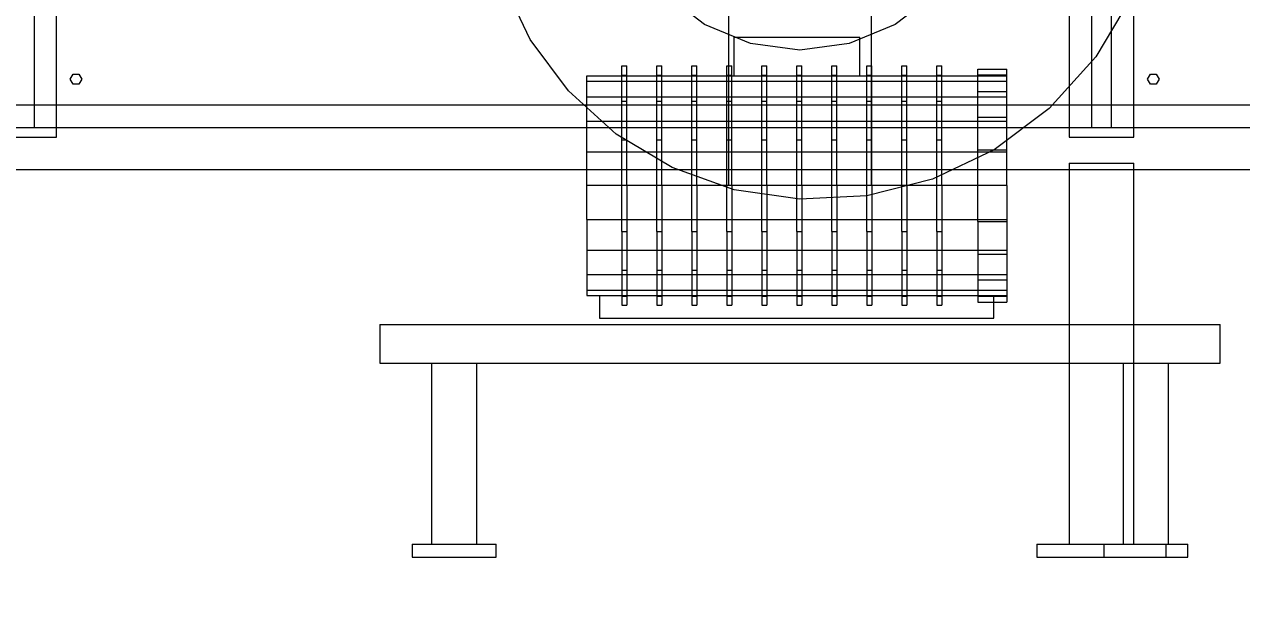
# Model space of a CAD drawing. Header units: millimetres. Extents: x -191664 to 191490, y -197311 to 10263.
# Drawn here: x 16105 to 17988, y -126269 to -125375 of the extents above; entities that cross this region are included whole.
import ezdxf

# ---------------------------------------------------------------- set-up
doc = ezdxf.new("R2010")
doc.units = ezdxf.units.MM
for name, color, linetype, lineweight in [('COTAS_O', 1, 'Continuous', 0), ('DET_secador_lateral', 7, 'Continuous', 0), ('R15_COTAS_TRANSPORTE_P', 1, 'Continuous', 0)]:
    doc.layers.add(name, color=color, linetype=linetype, lineweight=lineweight)
doc.dimstyles.new('PLANTA_20', dxfattribs={"dimtxt": 50, "dimasz": 30, "dimexe": 30, "dimexo": 16, "dimgap": 20, "dimtad": 1, "dimtih": 1, "dimtoh": 1, "dimdec": 1, "dimzin": 0, "dimdsep": 46, "dimcen": 0.09, "dimadec": 0, "dimazin": 0, "dimtfac": 1, "dimtdec": 4, "dimtofl": 0, "dimtmove": 0, "dimatfit": 3, "dimfxl": 1, "dimtolj": 1, "dimtzin": 0, "dimarcsym": 0})

# ---------------------------------------------------------------- blocks, each defined once
blk = doc.blocks.new('*D87')
at = {"layer": 'COTAS_O', "color": 0, "lineweight": -2, "transparency": 16777216}
for p, q in [((1104.7, -126216), (1104.7, -126730)), ((21104.7, -126216), (21104.7, -126730)), ((1134.7, -126700), (21074.7, -126700))]:
    blk.add_line(p, q, dxfattribs=at)
at = {"layer": 'COTAS_O', "color": 0, "transparency": 16777216}
for points in [[(1134.7, -126695), (1134.7, -126705), (1104.7, -126700)], [(21074.7, -126695), (21074.7, -126705), (21104.7, -126700)]]:
    blk.add_solid(points, dxfattribs=at)
at = {"layer": 'Defpoints', "color": 0, "transparency": 16777216}
for p in [(1104.7, -126200), (21104.7, -126200), (21104.7, -126700)]:
    blk.add_point(p, dxfattribs=at)
blk = doc.blocks.new('*D133')
at = {"layer": 'Defpoints', "color": 0, "transparency": 16777216}
for p in [(439.7, -194148), (217.9, -194406.1), (-500, -194490), (-500, -194490), (500, -194490)]:
    blk.add_point(p, dxfattribs=at)
at = {"layer": 'R15_COTAS_TRANSPORTE_P', "color": 0, "lineweight": -2, "transparency": 16777216}
blk.add_arc((-500, -194490), 722.8, 2.3783, 17.6217, dxfattribs=at)
at = {"layer": 'R15_COTAS_TRANSPORTE_P', "color": 0, "transparency": 16777216}
for points in [[(184.1, -194272.8), (193.6, -194269.6), (179.2, -194242.8)], [(227.1, -194459.9), (217.2, -194460.1), (222.8, -194490)]]:
    blk.add_solid(points, dxfattribs=at)

msp = doc.modelspace()

# ---------------------------------------------------------------- linework, layer by layer
at = {"layer": 'DET_secador_lateral', "color": 254, "true_color": 0xd8e0dc}
for p, q in [((16119.71, -123265), (16119.71, -125535)), ((17756.38, -125535), (17756.38, -123265)), ((17786.38, -123265), (17786.38, -125535)), ((16119.71, -125535), (17756.38, -125535)), ((17786.38, -125535), (19423.05, -125535))]:
    msp.add_line(p, q, dxfattribs=at)
at = {"layer": 'DET_secador_lateral', "color": 251, "true_color": 0x536a64}
for p, q in [((16154.71, -125550), (16154.71, -123300)), ((17721.38, -123300), (17721.38, -125550)), ((17821.38, -125550), (17821.38, -123300)), ((16887.37, -125398.86), (16845.45, -125310.23)), ((17817.61, -125332.45), (17762.29, -125425.74)), ((16946.37, -125478.34), (16887.37, -125398.86)), ((17762.29, -125425.74), (17690.43, -125505.72)), ((17020.48, -125545.39), (16946.37, -125478.34)), ((1104.71, -125500), (21104.71, -125500)), ((17690.43, -125505.72), (17605.08, -125569.53)), ((16054.71, -125550), (16154.71, -125550)), ((17107.07, -125597.14), (17020.48, -125545.39)), ((17721.38, -125550), (17821.38, -125550)), ((17605.08, -125569.53), (17509.76, -125615.02)), ((17203.01, -125631.27), (17107.07, -125597.14)), ((17721.38, -125590), (17821.38, -125590)), ((17721.38, -125590), (17721.38, -126180)), ((17821.38, -126180), (17821.38, -125590)), ((1104.71, -125600), (21104.71, -125600)), ((17509.76, -125615.02), (17408.3, -125640.77)), ((17304.71, -125646.13), (17203.01, -125631.27)), ((17408.3, -125640.77), (17304.71, -125646.13)), ((16994.71, -125795), (17604.71, -125795)), ((16994.71, -125795), (16994.71, -125830)), ((17604.71, -125830), (17604.71, -125795)), ((16654.71, -125840), (17954.71, -125840)), ((16654.71, -125840), (16654.71, -125900)), ((16994.71, -125830), (17604.71, -125830)), ((17954.71, -125900), (17954.71, -125840)), ((16654.71, -125900), (17954.71, -125900)), ((16734.71, -125900), (16804.71, -125900)), ((16734.71, -125900), (16734.71, -126180)), ((16804.71, -126180), (16804.71, -125900)), ((17804.71, -125900), (17874.71, -125900)), ((17804.71, -125900), (17804.71, -126180)), ((17874.71, -126180), (17874.71, -125900)), ((16734.71, -126180), (16804.71, -126180)), ((17721.38, -126180), (17821.38, -126180)), ((17804.71, -126180), (17874.71, -126180))]:
    msp.add_line(p, q, dxfattribs=at)
at = {"layer": 'DET_secador_lateral', "color": 15, "true_color": 0xb54e46}
for p, q in [((17194.71, -125625), (17194.71, -125120)), ((17414.71, -125120), (17414.71, -125625)), ((17414.71, -125625), (17194.71, -125625))]:
    msp.add_line(p, q, dxfattribs=at)
at = {"layer": 'DET_secador_lateral', "color": 129, "true_color": 0x304542}
for p, q in [((17157.21, -125375.48), (17096.12, -125328.6)), ((17513.31, -125328.6), (17452.21, -125375.48)), ((17228.36, -125404.95), (17157.21, -125375.48)), ((17452.21, -125375.48), (17381.06, -125404.95)), ((17304.71, -125415), (17228.36, -125404.95)), ((17381.06, -125404.95), (17304.71, -125415)), ((17579.71, -125453.62), (17579.71, -125444.8)), ((17579.71, -125444.8), (17624.71, -125444.8)), ((17624.71, -125453.62), (17624.71, -125444.8)), ((17579.71, -125479.22), (17579.71, -125453.62)), ((17579.71, -125453.62), (17624.71, -125453.62)), ((17624.71, -125479.22), (17624.71, -125453.62)), ((17579.71, -125519.08), (17579.71, -125479.22)), ((17579.71, -125479.22), (17624.71, -125479.22)), ((17624.71, -125519.08), (17624.71, -125479.22)), ((17579.71, -125569.32), (17579.71, -125519.08)), ((17579.71, -125519.08), (17624.71, -125519.08)), ((17624.71, -125569.32), (17624.71, -125519.08)), ((17579.71, -125625), (17579.71, -125569.32)), ((17579.71, -125569.32), (17624.71, -125569.32)), ((17624.71, -125625), (17624.71, -125569.32)), ((17579.71, -125680.68), (17579.71, -125625)), ((17624.71, -125625), (17579.71, -125625)), ((17624.71, -125625), (17624.71, -125680.68)), ((17579.71, -125680.68), (17579.71, -125730.92)), ((17579.71, -125680.68), (17624.71, -125680.68)), ((17624.71, -125680.68), (17624.71, -125730.92)), ((17579.71, -125730.92), (17579.71, -125770.78)), ((17579.71, -125730.92), (17624.71, -125730.92)), ((17624.71, -125730.92), (17624.71, -125770.78)), ((17579.71, -125770.78), (17579.71, -125796.38)), ((17579.71, -125770.78), (17624.71, -125770.78)), ((17624.71, -125770.78), (17624.71, -125796.38)), ((17579.71, -125796.38), (17579.71, -125805.2)), ((17579.71, -125796.38), (17624.71, -125796.38)), ((17579.71, -125805.2), (17624.71, -125805.2)), ((17624.71, -125796.38), (17624.71, -125805.2))]:
    msp.add_line(p, q, dxfattribs=at)
at = {"layer": 'DET_secador_lateral', "color": 142, "true_color": 0x159eb4}
for p, q in [((17202.21, -125395), (17397.21, -125395)), ((17202.21, -125395), (17202.21, -125455)), ((17397.21, -125455), (17397.21, -125395)), ((17028.88, -125453.81), (17028.88, -125439.7)), ((17028.88, -125439.7), (17036.88, -125439.7)), ((17036.88, -125453.81), (17036.88, -125439.7)), ((17083.05, -125453.81), (17083.05, -125439.7)), ((17083.05, -125439.7), (17091.05, -125439.7)), ((17091.05, -125453.81), (17091.05, -125439.7)), ((17137.21, -125453.81), (17137.21, -125439.7)), ((17137.21, -125439.7), (17145.21, -125439.7)), ((17145.21, -125453.81), (17145.21, -125439.7)), ((17191.38, -125453.81), (17191.38, -125439.7)), ((17191.38, -125439.7), (17199.38, -125439.7)), ((17199.38, -125453.81), (17199.38, -125439.7)), ((17245.55, -125453.81), (17245.55, -125439.7)), ((17245.55, -125439.7), (17253.55, -125439.7)), ((17253.55, -125453.81), (17253.55, -125439.7)), ((17299.71, -125453.81), (17299.71, -125439.7)), ((17299.71, -125439.7), (17307.71, -125439.7)), ((17307.71, -125453.81), (17307.71, -125439.7)), ((17353.88, -125453.81), (17353.88, -125439.7)), ((17353.88, -125439.7), (17361.88, -125439.7)), ((17361.88, -125453.81), (17361.88, -125439.7)), ((17408.05, -125453.81), (17408.05, -125439.7)), ((17408.05, -125439.7), (17416.05, -125439.7)), ((17416.05, -125453.81), (17416.05, -125439.7)), ((17462.21, -125453.81), (17462.21, -125439.7)), ((17462.21, -125439.7), (17470.21, -125439.7)), ((17470.21, -125453.81), (17470.21, -125439.7)), ((17516.38, -125453.81), (17516.38, -125439.7)), ((17516.38, -125439.7), (17524.38, -125439.7)), ((17524.38, -125453.81), (17524.38, -125439.7)), ((16974.71, -125463.32), (16974.71, -125455)), ((16974.71, -125455), (17624.71, -125455)), ((16974.71, -125487.47), (16974.71, -125463.32)), ((16974.71, -125463.32), (17624.71, -125463.32)), ((17028.88, -125493.97), (17028.88, -125453.81)), ((17028.88, -125453.81), (17036.88, -125453.81)), ((17036.88, -125493.97), (17036.88, -125453.81)), ((17083.05, -125493.97), (17083.05, -125453.81)), ((17083.05, -125453.81), (17091.05, -125453.81)), ((17091.05, -125493.97), (17091.05, -125453.81)), ((17137.21, -125493.97), (17137.21, -125453.81)), ((17137.21, -125453.81), (17145.21, -125453.81)), ((17145.21, -125493.97), (17145.21, -125453.81)), ((17191.38, -125493.97), (17191.38, -125453.81)), ((17191.38, -125453.81), (17199.38, -125453.81)), ((17199.38, -125493.97), (17199.38, -125453.81)), ((17202.21, -125455), (17397.21, -125455)), ((17245.55, -125493.97), (17245.55, -125453.81)), ((17245.55, -125453.81), (17253.55, -125453.81)), ((17253.55, -125493.97), (17253.55, -125453.81)), ((17299.71, -125493.97), (17299.71, -125453.81)), ((17299.71, -125453.81), (17307.71, -125453.81)), ((17307.71, -125493.97), (17307.71, -125453.81)), ((17353.88, -125493.97), (17353.88, -125453.81)), ((17353.88, -125453.81), (17361.88, -125453.81)), ((17361.88, -125493.97), (17361.88, -125453.81)), ((17408.05, -125493.97), (17408.05, -125453.81)), ((17408.05, -125453.81), (17416.05, -125453.81)), ((17416.05, -125493.97), (17416.05, -125453.81)), ((17462.21, -125493.97), (17462.21, -125453.81)), ((17462.21, -125453.81), (17470.21, -125453.81)), ((17470.21, -125493.97), (17470.21, -125453.81)), ((17516.38, -125493.97), (17516.38, -125453.81)), ((17516.38, -125453.81), (17524.38, -125453.81)), ((17524.38, -125493.97), (17524.38, -125453.81)), ((17624.71, -125463.32), (17624.71, -125455)), ((17624.71, -125487.47), (17624.71, -125463.32)), ((16974.71, -125525.08), (16974.71, -125487.47)), ((16974.71, -125487.47), (17624.71, -125487.47)), ((17028.88, -125554.09), (17028.88, -125493.97)), ((17028.88, -125493.97), (17036.88, -125493.97)), ((17036.88, -125554.09), (17036.88, -125493.97)), ((17083.05, -125554.09), (17083.05, -125493.97)), ((17083.05, -125493.97), (17091.05, -125493.97)), ((17091.05, -125554.09), (17091.05, -125493.97)), ((17137.21, -125554.09), (17137.21, -125493.97)), ((17137.21, -125493.97), (17145.21, -125493.97)), ((17145.21, -125554.09), (17145.21, -125493.97)), ((17191.38, -125554.09), (17191.38, -125493.97)), ((17191.38, -125493.97), (17199.38, -125493.97)), ((17199.38, -125554.09), (17199.38, -125493.97)), ((17245.55, -125554.09), (17245.55, -125493.97)), ((17245.55, -125493.97), (17253.55, -125493.97)), ((17253.55, -125554.09), (17253.55, -125493.97)), ((17299.71, -125554.09), (17299.71, -125493.97)), ((17299.71, -125493.97), (17307.71, -125493.97)), ((17307.71, -125554.09), (17307.71, -125493.97)), ((17353.88, -125554.09), (17353.88, -125493.97)), ((17353.88, -125493.97), (17361.88, -125493.97)), ((17361.88, -125554.09), (17361.88, -125493.97)), ((17408.05, -125554.09), (17408.05, -125493.97)), ((17408.05, -125493.97), (17416.05, -125493.97)), ((17416.05, -125554.09), (17416.05, -125493.97)), ((17462.21, -125554.09), (17462.21, -125493.97)), ((17462.21, -125493.97), (17470.21, -125493.97)), ((17470.21, -125554.09), (17470.21, -125493.97)), ((17516.38, -125554.09), (17516.38, -125493.97)), ((17516.38, -125493.97), (17524.38, -125493.97)), ((17524.38, -125554.09), (17524.38, -125493.97)), ((17624.71, -125525.08), (17624.71, -125487.47)), ((16974.71, -125572.47), (16974.71, -125525.08)), ((16974.71, -125525.08), (17624.71, -125525.08)), ((17624.71, -125572.47), (17624.71, -125525.08)), ((17028.88, -125625), (17028.88, -125554.09)), ((17028.88, -125554.09), (17036.88, -125554.09)), ((17036.88, -125625), (17036.88, -125554.09)), ((17083.05, -125625), (17083.05, -125554.09)), ((17083.05, -125554.09), (17091.05, -125554.09)), ((17091.05, -125625), (17091.05, -125554.09)), ((17137.21, -125625), (17137.21, -125554.09)), ((17137.21, -125554.09), (17145.21, -125554.09)), ((17145.21, -125625), (17145.21, -125554.09)), ((17191.38, -125625), (17191.38, -125554.09)), ((17191.38, -125554.09), (17199.38, -125554.09)), ((17199.38, -125625), (17199.38, -125554.09)), ((17245.55, -125625), (17245.55, -125554.09)), ((17245.55, -125554.09), (17253.55, -125554.09)), ((17253.55, -125625), (17253.55, -125554.09)), ((17299.71, -125625), (17299.71, -125554.09)), ((17299.71, -125554.09), (17307.71, -125554.09)), ((17307.71, -125625), (17307.71, -125554.09)), ((17353.88, -125625), (17353.88, -125554.09)), ((17353.88, -125554.09), (17361.88, -125554.09)), ((17361.88, -125625), (17361.88, -125554.09)), ((17408.05, -125625), (17408.05, -125554.09)), ((17408.05, -125554.09), (17416.05, -125554.09)), ((17416.05, -125625), (17416.05, -125554.09)), ((17462.21, -125625), (17462.21, -125554.09)), ((17462.21, -125554.09), (17470.21, -125554.09)), ((17470.21, -125625), (17470.21, -125554.09)), ((17516.38, -125625), (17516.38, -125554.09)), ((17516.38, -125554.09), (17524.38, -125554.09)), ((17524.38, -125625), (17524.38, -125554.09)), ((16974.71, -125625), (16974.71, -125572.47)), ((16974.71, -125572.47), (17624.71, -125572.47)), ((17624.71, -125625), (17624.71, -125572.47)), ((16974.71, -125677.53), (16974.71, -125625)), ((17624.71, -125625), (16974.71, -125625)), ((17028.88, -125695.91), (17028.88, -125625)), ((17036.88, -125625), (17028.88, -125625)), ((17036.88, -125625), (17036.88, -125695.91)), ((17083.05, -125695.91), (17083.05, -125625)), ((17091.05, -125625), (17083.05, -125625)), ((17091.05, -125625), (17091.05, -125695.91)), ((17137.21, -125695.91), (17137.21, -125625)), ((17145.21, -125625), (17137.21, -125625)), ((17145.21, -125625), (17145.21, -125695.91)), ((17191.38, -125695.91), (17191.38, -125625)), ((17199.38, -125625), (17191.38, -125625)), ((17199.38, -125625), (17199.38, -125695.91)), ((17245.55, -125695.91), (17245.55, -125625)), ((17253.55, -125625), (17245.55, -125625)), ((17253.55, -125625), (17253.55, -125695.91)), ((17299.71, -125695.91), (17299.71, -125625)), ((17307.71, -125625), (17299.71, -125625)), ((17307.71, -125625), (17307.71, -125695.91)), ((17353.88, -125695.91), (17353.88, -125625)), ((17361.88, -125625), (17353.88, -125625)), ((17361.88, -125625), (17361.88, -125695.91)), ((17408.05, -125695.91), (17408.05, -125625)), ((17416.05, -125625), (17408.05, -125625)), ((17416.05, -125625), (17416.05, -125695.91)), ((17462.21, -125695.91), (17462.21, -125625)), ((17470.21, -125625), (17462.21, -125625)), ((17470.21, -125625), (17470.21, -125695.91)), ((17516.38, -125695.91), (17516.38, -125625)), ((17524.38, -125625), (17516.38, -125625)), ((17524.38, -125625), (17524.38, -125695.91)), ((17624.71, -125625), (17624.71, -125677.53)), ((16974.71, -125677.53), (16974.71, -125724.92)), ((16974.71, -125677.53), (17624.71, -125677.53)), ((17624.71, -125677.53), (17624.71, -125724.92)), ((17028.88, -125695.91), (17028.88, -125756.03)), ((17028.88, -125695.91), (17036.88, -125695.91)), ((17036.88, -125695.91), (17036.88, -125756.03)), ((17083.05, -125695.91), (17083.05, -125756.03)), ((17083.05, -125695.91), (17091.05, -125695.91)), ((17091.05, -125695.91), (17091.05, -125756.03)), ((17137.21, -125695.91), (17137.21, -125756.03)), ((17137.21, -125695.91), (17145.21, -125695.91)), ((17145.21, -125695.91), (17145.21, -125756.03)), ((17191.38, -125695.91), (17191.38, -125756.03)), ((17191.38, -125695.91), (17199.38, -125695.91)), ((17199.38, -125695.91), (17199.38, -125756.03)), ((17245.55, -125695.91), (17245.55, -125756.03)), ((17245.55, -125695.91), (17253.55, -125695.91)), ((17253.55, -125695.91), (17253.55, -125756.03)), ((17299.71, -125695.91), (17299.71, -125756.03)), ((17299.71, -125695.91), (17307.71, -125695.91)), ((17307.71, -125695.91), (17307.71, -125756.03)), ((17353.88, -125695.91), (17353.88, -125756.03)), ((17353.88, -125695.91), (17361.88, -125695.91)), ((17361.88, -125695.91), (17361.88, -125756.03)), ((17408.05, -125695.91), (17408.05, -125756.03)), ((17408.05, -125695.91), (17416.05, -125695.91)), ((17416.05, -125695.91), (17416.05, -125756.03)), ((17462.21, -125695.91), (17462.21, -125756.03)), ((17462.21, -125695.91), (17470.21, -125695.91)), ((17470.21, -125695.91), (17470.21, -125756.03)), ((17516.38, -125695.91), (17516.38, -125756.03)), ((17516.38, -125695.91), (17524.38, -125695.91)), ((17524.38, -125695.91), (17524.38, -125756.03)), ((16974.71, -125724.92), (16974.71, -125762.53)), ((16974.71, -125724.92), (17624.71, -125724.92)), ((17624.71, -125724.92), (17624.71, -125762.53)), ((16974.71, -125762.53), (16974.71, -125786.68)), ((16974.71, -125762.53), (17624.71, -125762.53)), ((17028.88, -125756.03), (17028.88, -125796.19)), ((17028.88, -125756.03), (17036.88, -125756.03)), ((17036.88, -125756.03), (17036.88, -125796.19)), ((17083.05, -125756.03), (17083.05, -125796.19)), ((17083.05, -125756.03), (17091.05, -125756.03)), ((17091.05, -125756.03), (17091.05, -125796.19)), ((17137.21, -125756.03), (17137.21, -125796.19)), ((17137.21, -125756.03), (17145.21, -125756.03)), ((17145.21, -125756.03), (17145.21, -125796.19)), ((17191.38, -125756.03), (17191.38, -125796.19)), ((17191.38, -125756.03), (17199.38, -125756.03)), ((17199.38, -125756.03), (17199.38, -125796.19)), ((17245.55, -125756.03), (17245.55, -125796.19)), ((17245.55, -125756.03), (17253.55, -125756.03)), ((17253.55, -125756.03), (17253.55, -125796.19)), ((17299.71, -125756.03), (17299.71, -125796.19)), ((17299.71, -125756.03), (17307.71, -125756.03)), ((17307.71, -125756.03), (17307.71, -125796.19)), ((17353.88, -125756.03), (17353.88, -125796.19)), ((17353.88, -125756.03), (17361.88, -125756.03)), ((17361.88, -125756.03), (17361.88, -125796.19)), ((17408.05, -125756.03), (17408.05, -125796.19)), ((17408.05, -125756.03), (17416.05, -125756.03)), ((17416.05, -125756.03), (17416.05, -125796.19)), ((17462.21, -125756.03), (17462.21, -125796.19)), ((17462.21, -125756.03), (17470.21, -125756.03)), ((17470.21, -125756.03), (17470.21, -125796.19)), ((17516.38, -125756.03), (17516.38, -125796.19)), ((17516.38, -125756.03), (17524.38, -125756.03)), ((17524.38, -125756.03), (17524.38, -125796.19)), ((17624.71, -125762.53), (17624.71, -125786.68)), ((16974.71, -125786.68), (16974.71, -125795)), ((16974.71, -125786.68), (17624.71, -125786.68)), ((17624.71, -125786.68), (17624.71, -125795)), ((16974.71, -125795), (17624.71, -125795)), ((17028.88, -125796.19), (17028.88, -125810.3)), ((17028.88, -125796.19), (17036.88, -125796.19)), ((17036.88, -125796.19), (17036.88, -125810.3)), ((17083.05, -125796.19), (17083.05, -125810.3)), ((17083.05, -125796.19), (17091.05, -125796.19)), ((17091.05, -125796.19), (17091.05, -125810.3)), ((17137.21, -125796.19), (17137.21, -125810.3)), ((17137.21, -125796.19), (17145.21, -125796.19)), ((17145.21, -125796.19), (17145.21, -125810.3)), ((17191.38, -125796.19), (17191.38, -125810.3)), ((17191.38, -125796.19), (17199.38, -125796.19)), ((17199.38, -125796.19), (17199.38, -125810.3)), ((17245.55, -125796.19), (17245.55, -125810.3)), ((17245.55, -125796.19), (17253.55, -125796.19)), ((17253.55, -125796.19), (17253.55, -125810.3)), ((17299.71, -125796.19), (17299.71, -125810.3)), ((17299.71, -125796.19), (17307.71, -125796.19)), ((17307.71, -125796.19), (17307.71, -125810.3)), ((17353.88, -125796.19), (17353.88, -125810.3)), ((17353.88, -125796.19), (17361.88, -125796.19)), ((17361.88, -125796.19), (17361.88, -125810.3)), ((17408.05, -125796.19), (17408.05, -125810.3)), ((17408.05, -125796.19), (17416.05, -125796.19)), ((17416.05, -125796.19), (17416.05, -125810.3)), ((17462.21, -125796.19), (17462.21, -125810.3)), ((17462.21, -125796.19), (17470.21, -125796.19)), ((17470.21, -125796.19), (17470.21, -125810.3)), ((17516.38, -125796.19), (17516.38, -125810.3)), ((17516.38, -125796.19), (17524.38, -125796.19)), ((17524.38, -125796.19), (17524.38, -125810.3)), ((17028.88, -125810.3), (17036.88, -125810.3)), ((17083.05, -125810.3), (17091.05, -125810.3)), ((17137.21, -125810.3), (17145.21, -125810.3)), ((17191.38, -125810.3), (17199.38, -125810.3)), ((17245.55, -125810.3), (17253.55, -125810.3)), ((17299.71, -125810.3), (17307.71, -125810.3)), ((17353.88, -125810.3), (17361.88, -125810.3)), ((17408.05, -125810.3), (17416.05, -125810.3)), ((17462.21, -125810.3), (17470.21, -125810.3)), ((17516.38, -125810.3), (17524.38, -125810.3))]:
    msp.add_line(p, q, dxfattribs=at)
at = {"layer": 'DET_secador_lateral', "color": 43, "true_color": 0xe7bf45}
for p, q in [((16175.71, -125460), (16180.21, -125452.21)), ((16180.21, -125467.79), (16175.71, -125460)), ((16180.21, -125452.21), (16189.21, -125452.21)), ((16189.21, -125452.21), (16193.71, -125460)), ((16193.71, -125460), (16189.21, -125467.79)), ((17842.38, -125460), (17846.88, -125452.21)), ((17846.88, -125467.79), (17842.38, -125460)), ((17846.88, -125452.21), (17855.88, -125452.21)), ((17855.88, -125452.21), (17860.38, -125460)), ((17860.38, -125460), (17855.88, -125467.79)), ((16189.21, -125467.79), (16180.21, -125467.79)), ((17855.88, -125467.79), (17846.88, -125467.79))]:
    msp.add_line(p, q, dxfattribs=at)
at = {"layer": 'DET_secador_lateral', "color": 9, "true_color": 0xb8c6c1}
for p, q in [((1104.71, -125535), (20854.71, -125535)), ((1104.71, -125600), (20854.71, -125600))]:
    msp.add_line(p, q, dxfattribs=at)
at = {"layer": 'DET_secador_lateral', "color": 252, "true_color": 0x798e91}
for p, q in [((16704.71, -126180), (16834.71, -126180)), ((16704.71, -126180), (16704.71, -126200)), ((16834.71, -126200), (16834.71, -126180)), ((17671.38, -126180), (17871.38, -126180)), ((17671.38, -126180), (17671.38, -126200)), ((17774.71, -126180), (17904.71, -126180)), ((17774.71, -126180), (17774.71, -126200)), ((17871.38, -126200), (17871.38, -126180)), ((17904.71, -126200), (17904.71, -126180)), ((16704.71, -126200), (16834.71, -126200)), ((17671.38, -126200), (17871.38, -126200)), ((17774.71, -126200), (17904.71, -126200))]:
    msp.add_line(p, q, dxfattribs=at)

# ---------------------------------------------------------------- dimensions: what is measured, and where the dimension line sits
at = {"layer": 'COTAS_O'}
dim = msp.add_aligned_dim(p1=(1104.71, -126200), p2=(21104.71, -126200), distance=-500, text='<> O', dimstyle='PLANTA_20', dxfattribs=at)
dim.commit()
dim.dimension.update_dxf_attribs({"geometry": '*D87', "text_midpoint": (11104.71, -126700)})
at = {"layer": 'R15_COTAS_TRANSPORTE_P'}
dim = msp.add_angular_dim_2l(base=(217.89, -194406.09), line1=((-500, -194490), (500, -194490)), line2=((-500, -194490), (439.69, -194147.98)), dimstyle='PLANTA_20', dxfattribs=at)
dim.commit()
dim.dimension.update_dxf_attribs({"geometry": '*D133', "text_midpoint": (191490.46, -33543.69)})

doc.saveas('drawing.dxf')
